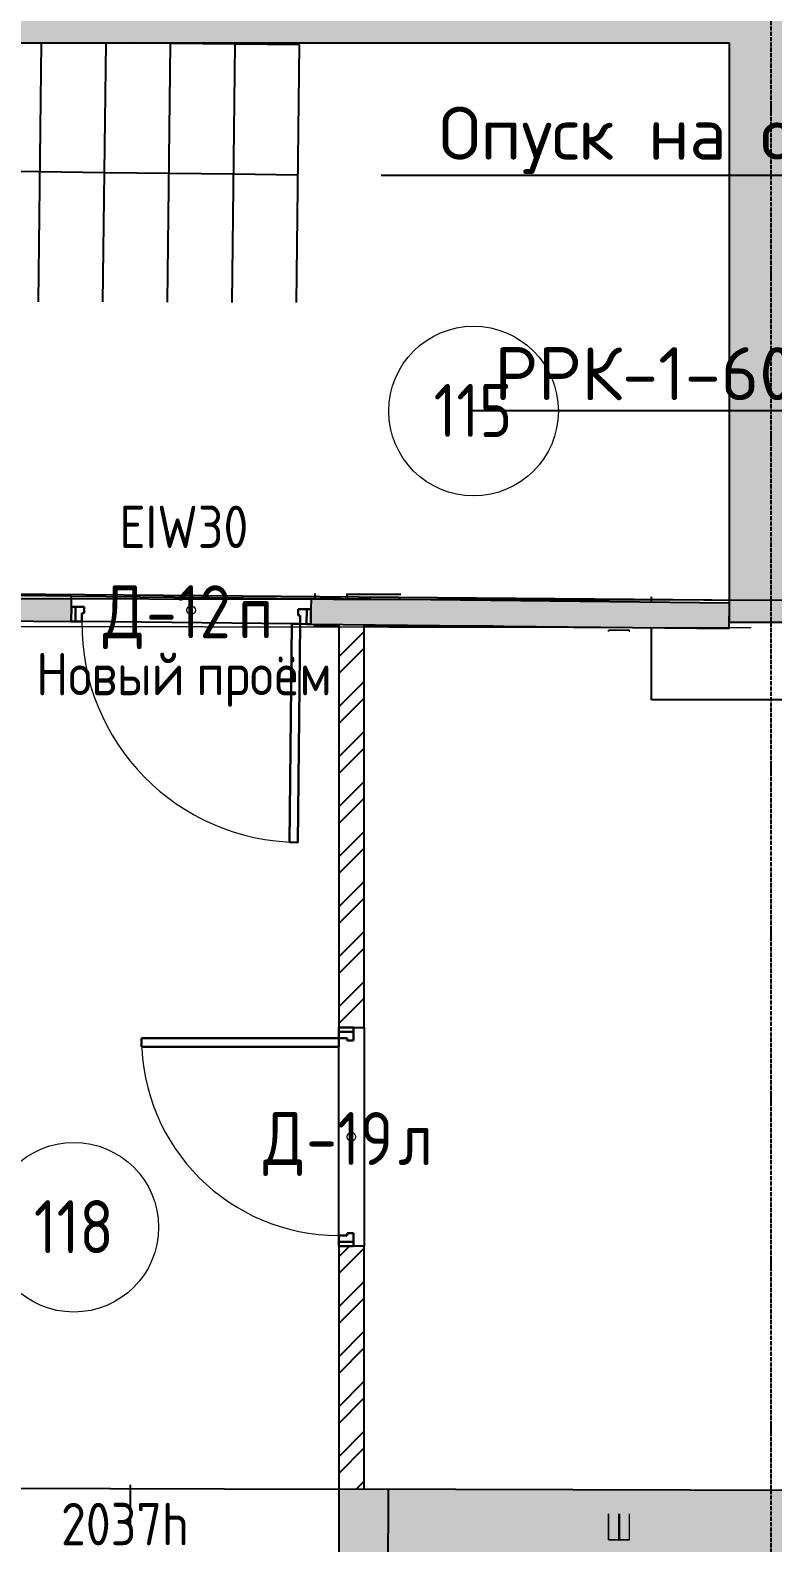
# Model space of a CAD drawing. Header units: millimetres. Extents: x -33838 to 476301, y -41806 to 120107.
# Drawn here: x 15115 to 18618, y 13336 to 20468 of the extents above; entities that cross this region are included whole.
import ezdxf
from ezdxf import colors
from ezdxf.entities.mleader import LeaderData, LeaderLine
from ezdxf.math import Vec2, Vec3

# ---------------------------------------------------------------- set-up
doc = ezdxf.new("R2010")
doc.units = ezdxf.units.MM
for name, pattern in [('ADSK_Линия сетки', [25, 20, -2.5, 0, -2.5]), ('ADSK_Сверху', [4.5, 3, -1.5]), ('ADSK_Снесено', [4.5, 3, -1.5])]:
    doc.linetypes.add(name, pattern=pattern)
for name, color, linetype, lineweight in [('Аннотация', 7, 'Continuous', 9), ('Двери', 251, 'Continuous', 18), ('Каркас', 7, 'Continuous', 18), ('Лестницы', 7, 'Continuous', 18), ('Марки дверей', 7, 'Continuous', 20), ('Марки помещений', 7, 'Continuous', 20), ('Стрелки вверх', 7, 'Continuous', 18)]:
    doc.layers.add(name, color=color, linetype=linetype, lineweight=lineweight)
for name, color, linetype, lineweight, true_color in [('Линии', 7, 'Continuous', 9, 0x00a600), ('Стены внутренние', 5, 'Continuous', 18, 0x0000ff), ('Стены наружные', 1, 'ADSK_Снесено', 18, 0xff0000)]:
    doc.layers.add(name, color=color, linetype=linetype, lineweight=lineweight, true_color=true_color)
doc.styles.add('GOST Common_1', font='GOST Common_0.ttf', dxfattribs={"width": 0.9, "height": 200})
doc.styles.add('GOST Common_2', font='GOST Common_0.ttf', dxfattribs={"width": 0.9, "height": 250})
doc.styles.add('ISOCPEUR', font='isocpeur.ttf', dxfattribs={"height": 250})

# ---------------------------------------------------------------- blocks, each defined once
blk = doc.blocks.new('Типовая двутавровая балка _АСТО 20-93_ Балки - 100х200мм-840399-01 План 1-го этажа маркировочный')
at = {"layer": 'Каркас', "color": 253, "linetype": 'ADSK_Сверху', "true_color": 0xaaaaaa}
for p, q in [((-2182.5, 50), (-2182.5, -50)), ((-2182.5, 50), (-2059.3, 50)), ((-2059.4, 3), (-2182.5, 3)), ((2100.6, 50), (2107.5, 50)), ((2107.5, -50), (2107.5, 50)), ((-2059.4, -3), (-2182.5, -3)), ((-2182.5, -50), (-2059.5, -50)), ((2100.2, -50), (2107.5, -50))]:
    blk.add_line(p, q, dxfattribs=at)
at = {"layer": 'Каркас', "color": 9, "linetype": 'ADSK_Сверху', "true_color": 0xb9b9b9}
for p, q in [((-2182.5, 3.4), (-2182.5, 50)), ((-2182.5, 50), (-2059.3, 50)), ((-2182.5, -50), (-2182.5, -3.4)), ((-2182.5, -50), (-2059.5, -50))]:
    blk.add_line(p, q, dxfattribs=at)
at = {"layer": 'Каркас', "color": 253, "linetype": 'ADSK_Сверху', "true_color": 0xb2b2b2}
for p, q in [((-2182.5, 50), (-2182.5, 15)), ((-2182.5, 15), (-2182.5, 50)), ((-2059.3, 50), (-2182.5, 50)), ((-2182.5, 50), (-2059.3, 50)), ((-2182.5, 3), (-2182.5, 15)), ((-2182.5, 3), (-2182.5, 15)), ((-2182.5, -3), (-2182.5, 3)), ((2107.5, 50), (2100.6, 50)), ((2107.5, 50), (2107.5, 15)), ((2107.5, 15), (2107.5, 3)), ((-2182.5, -15), (-2182.5, -3)), ((-2182.5, -15), (-2182.5, -3)), ((-2182.5, -50), (-2182.5, -15)), ((-2182.5, -15), (-2182.5, -50)), ((-2182.5, -50), (-2059.5, -50)), ((-2182.5, -50), (-2059.5, -50)), ((2100.2, -50), (2107.5, -50)), ((2107.5, -3), (2107.5, -15)), ((2107.5, -15), (2107.5, -50))]:
    blk.add_line(p, q, dxfattribs=at)
blk = doc.blocks.new('Типовая двутавровая балка _АСТО 20-93_ Балки - 130х360мм-840397-01 План 1-го этажа маркировочный')
at = {"layer": 'Каркас', "color": 253, "linetype": 'ADSK_Сверху', "true_color": 0xaaaaaa}
for p, q in [((-3713.5, 67.5), (-3713.5, -62.5)), ((-3713.5, 67.5), (3692.4, 67.5)), ((-3645.5, 3), (-3713.5, 3)), ((-3645.5, -3), (-3713.5, -3)), ((-3713.5, -62.5), (3693, -62.5))]:
    blk.add_line(p, q, dxfattribs=at)
at = {"layer": 'Каркас', "color": 9, "linetype": 'ADSK_Сверху', "true_color": 0xb9b9b9}
for p, q in [((-3713.5, 3.4), (-3713.5, 67.5)), ((-3713.5, 67.5), (-3645.4, 67.5)), ((-3713.5, -62.5), (-3713.5, -3.4)), ((-3713.5, -62.5), (-3645.5, -62.5))]:
    blk.add_line(p, q, dxfattribs=at)
at = {"layer": 'Каркас', "color": 253, "linetype": 'ADSK_Сверху', "true_color": 0xb2b2b2}
for p, q in [((-3713.5, 67.5), (-3713.5, 15)), ((-3713.5, 15), (-3713.5, 67.5)), ((3692.4, 67.5), (-3713.5, 67.5)), ((-3713.5, 67.5), (-3645.4, 67.5)), ((-3713.5, 3), (-3713.5, 15)), ((-3713.5, 3), (-3713.5, 15)), ((-3713.5, -3), (-3713.5, 3)), ((-3713.5, -15), (-3713.5, -3)), ((-3713.5, -15), (-3713.5, -3)), ((-3713.5, -62.5), (-3713.5, -15)), ((-3713.5, -15), (-3713.5, -62.5)), ((-3713.5, -62.5), (-3645.5, -62.5)), ((-3713.5, -62.5), (3693, -62.5))]:
    blk.add_line(p, q, dxfattribs=at)
blk = doc.blocks.new('AC_Дверь_Однопольная - Д-12п 1130х2200h-2279839-01 План 1-го этажа маркировочный')
at = {"layer": 'Двери', "lineweight": 30}
for p, q in [((-515, 1090), (-475, 1090)), ((-515, 60), (-515, 1090)), ((-475, 1090), (-475, 60)), ((-565, 60), (-545, 60)), ((-565, -10), (-565, 60)), ((-545, 60), (-515, 60)), ((-545, -10), (-545, 60)), ((-545, 60), (-545, -10)), ((-475, 60), (-515, 60)), ((-515, 60), (-515, 20)), ((-515, 20), (-505, 20)), ((-505, 20), (-505, -10)), ((505, 20), (515, 20)), ((505, -10), (505, 20)), ((515, 60), (545, 60)), ((515, 20), (515, 60)), ((545, 60), (545, -10)), ((545, 60), (565, 60)), ((545, -10), (545, 60)), ((565, 60), (565, -10)), ((-545, -10), (-565, -10)), ((-505, -10), (-545, -10)), ((545, -10), (505, -10)), ((565, -10), (545, -10))]:
    blk.add_line(p, q, dxfattribs=at)
at = {"layer": 'Двери'}
blk.add_arc((-515, 60), 1030, 0, 90, dxfattribs=at)
blk = doc.blocks.new('AC_Дверь_Однопольная - Д-19л 1030х2200h-2319549-01 План 1-го этажа маркировочный')
at = {"layer": 'Двери', "lineweight": 30}
for p, q in [((465, 990), (425, 990)), ((425, 990), (425, 60)), ((465, 60), (465, 990)), ((-495, 60), (-515, 60)), ((-515, 60), (-515, -10)), ((-465, 60), (-495, 60)), ((-495, 60), (-495, -10)), ((-495, -10), (-495, 60)), ((-465, 20), (-465, 60)), ((-455, 20), (-465, 20)), ((-455, -10), (-455, 20)), ((425, 60), (465, 60)), ((465, 20), (455, 20)), ((455, 20), (455, -10)), ((495, 60), (465, 60)), ((465, 60), (465, 20)), ((495, -10), (495, 60)), ((515, 60), (495, 60)), ((495, 60), (495, -10)), ((515, -10), (515, 60)), ((-515, -10), (-495, -10)), ((-495, -10), (-455, -10)), ((455, -10), (495, -10)), ((495, -10), (515, -10))]:
    blk.add_line(p, q, dxfattribs=at)
at = {"layer": 'Двери'}
blk.add_arc((465, 60), 930, 90, 180, dxfattribs=at)
blk = doc.blocks.new('ADSK_Марка_Помещение_ОдноЗначение - Номер-247393-01 План 1-го этажа маркировочный')
at = {"layer": 'Марки помещений'}
blk.add_circle((0, 0), 4, dxfattribs=at)
blk = doc.blocks.new('ADSK_Марка_Дверь - Марка типа и комментарии-2020407-01 План 1-го этажа маркировочный')
at = {"layer": 'Марки дверей', "lineweight": 9}
blk.add_circle((0, 0), 0.2, dxfattribs=at)

msp = doc.modelspace()

# ---------------------------------------------------------------- hatches: boundary and pattern name
at = {"layer": 'Стены внутренние', "lineweight": 25, "true_color": 0x636466}
for points in [[(18882.75556, 17676.95895), (18922.83564, 17676.95895), (18922.83564, 20408.63165), (18412.83564, 20408.63165), (18413.46759, 17676.95895), (18421.78604, 17676.95895)], [(33079.61094, 13030.93279), (33081.07906, 13540.93068), (16805.21333, 13587.78387), (16803.74521, 13077.78598), (32259.56256, 13033.29346)]]:
    msp.add_hatch(color=251, dxfattribs=at).paths.add_polyline_path(points)
h = msp.add_hatch(color=251, dxfattribs=at)
h.paths.add_polyline_path([(18412.20369, 17647.31982), (18412.83564, 17767.31982), (16439.83788, 17788.10146), (16439.31126, 17668.10035), (18391.58357, 17647.53701)])
h.paths.add_polyline_path([(15308.63667, 17680.00978), (15309.90056, 17800.00313), (11305.23612, 17842.18437), (11305.23612, 17722.17772), (15076.21151, 17682.45792)])
h = msp.add_hatch(dxfattribs=at)
h.set_pattern_fill('FP_2', color=251, style=0, pattern_type=2)
h.set_pattern_definition([(45, (0, 0), (-117.8655, 117.8655), []), (45, (78.58, 0), (-117.8655, 117.8655), [])])
h.paths.add_polyline_path([(16690.07115, 13588.11533), (16690.07115, 14734.90373), (16570.07115, 14734.90373), (16570.07115, 13588.46077), (16670.07115, 13588.1729)])
h.paths.add_polyline_path([(16653.28773, 15764.90373), (16690.07115, 15764.90373), (16690.07115, 17665.45909), (16570.07115, 17666.72306), (16570.07115, 15764.90373), (16640.07115, 15764.90373)])
h = msp.add_hatch(color=251, dxfattribs=at)
h.paths.add_polyline_path([(16803.74521, 13077.78598), (16805.21333, 13587.78387), (16570.07115, 13588.11533), (16570.07115, 13078.45865), (16720.26114, 13078.0263)])
h.paths.add_polyline_path([(14870.07115, 13083.35243), (14870.07115, 13593.35454), (14385.22336, 13594.59191), (14383.75523, 13084.75238), (14440.23612, 13084.58979)])
at = {"layer": 'Стены наружные', "linetype": 'Continuous', "lineweight": 25, "true_color": 0x636466}
h = msp.add_hatch(color=251, dxfattribs=at)
h.paths.add_polyline_path([(18455.83536, 20408.63165), (18965.83536, 20408.63165), (18965.83536, 22247.07028), (18455.83536, 22247.07028), (18455.83536, 20652.47335)])
h.paths.add_polyline_path([(18882.75556, 24017.07028), (18965.83536, 24017.07028), (18965.83536, 25289.20755), (18455.83536, 25289.20755), (18455.83536, 24017.07028)])
h.paths.add_polyline_path([(18455.83536, 27059.20755), (18965.83536, 27059.20755), (18965.83536, 28334.13742), (18455.83536, 28334.13742), (18455.83536, 27100.04704)])
h.paths.add_polyline_path([(18882.75556, 30104.13742), (18965.83536, 30104.13742), (18965.83536, 31381.18655), (18455.83536, 31381.18655), (18455.83536, 30104.13742)])
h.paths.add_polyline_path([(18455.83536, 33151.18655), (18965.83536, 33151.18655), (18965.83536, 34431.1553), (18455.83536, 34431.1553), (18455.83536, 33474.19606)])
h.paths.add_polyline_path([(18965.83536, 36201.1553), (18965.83536, 37474.16835), (18455.83536, 37474.16835), (18455.83536, 36201.1553), (18882.75556, 36201.1553)])
h.paths.add_polyline_path([(18882.75556, 39244.16835), (18965.83536, 39244.16835), (18965.83536, 40490.18482), (18455.83536, 40490.18482), (18455.83536, 39244.16835)])
h.paths.add_polyline_path([(18882.75556, 42260.18482), (18965.83536, 42260.18482), (18965.83536, 43015.12698), (18455.83536, 43015.12698), (18455.83536, 42260.18482)])
h = msp.add_hatch(color=251, dxfattribs=at)
h.paths.add_polyline_path([(16653.28773, 20408.63165), (18455.83536, 20408.63165), (18455.83536, 20918.63165), (10152.7428, 20918.63165), (10152.7428, 20408.63165), (14423.81989, 20408.63165)])
h.paths.add_polyline_path([(7683.55639, 20408.63165), (8422.7428, 20408.63165), (8422.7428, 20918.63165), (6478.23694, 20918.63165), (6478.23694, 20408.63165), (7420.80755, 20408.63165)])
h.paths.add_polyline_path([(4663.23694, 20408.63165), (4663.23694, 20918.63165), (3433.49902, 20918.63165), (3433.49902, 20408.63165), (3762.63939, 20408.63165)])

# ---------------------------------------------------------------- linework, layer by layer
at = {"linetype": 'ADSK_Линия сетки', "lineweight": 25}
msp.add_line((18609.91035, -4984.78696), (18609.91035, 44534.78674), dxfattribs=at)
at = {"color": 251, "lineweight": 25, "true_color": 0x636466}
msp.add_lwpolyline([(11305.23612, 20918.63165), (11305.23612, 17842.18437), (18515.92029, 17781.12051), (38729.7038, 17793.79848), (38729.7038, 20934.05859), (31317.01602, 20934.05859), (31317.01602, 43525.12698), (18455.83536, 43525.12698), (18455.83536, 20918.63165), (11305.23612, 20918.63165)], dxfattribs=at)
at = {"layer": 'Аннотация', "color": 251, "lineweight": 25, "true_color": 0x636466}
msp.add_line((15587.78235, 13421.66284), (15587.78235, 13608.09808), dxfattribs=at)
at = {"layer": 'Лестницы', "color": 251, "lineweight": 25, "true_color": 0x636466}
for p, q in [((15153.40479, 19188.0439), (15168.02734, 20408.63165)), ((15153.40479, 19188.0439), (15168.02734, 20408.63165)), ((15153.40479, 19188.0439), (15168.02734, 20408.63165)), ((15153.40479, 19188.0439), (15168.02734, 20408.63165)), ((15457.91421, 19187.00664), (15472.54919, 20408.63165)), ((15457.91421, 19187.00664), (15472.54919, 20408.63165)), ((15457.91421, 19187.00664), (15472.54919, 20408.63165)), ((15457.91421, 19187.00664), (15472.54919, 20408.63165)), ((15777.04344, 20406.32743), (15584.70399, 20408.63165)), ((15777.04344, 20406.32743), (15584.70399, 20408.63165)), ((15762.42364, 19185.96938), (15777.04344, 20406.32743)), ((15762.42364, 19185.96938), (15777.04344, 20406.32743)), ((15762.42364, 19185.96938), (15777.04344, 20406.32743)), ((15762.42364, 19185.96938), (15777.04344, 20406.32743)), ((16081.52159, 20402.67981), (15777.04344, 20406.32743)), ((16081.52159, 20402.67981), (15777.04344, 20406.32743)), ((16066.93306, 19184.93213), (16081.52159, 20402.67981)), ((16066.93306, 19184.93213), (16081.52159, 20402.67981)), ((16066.93306, 19184.93213), (16081.52159, 20402.67981)), ((16066.93306, 19184.93213), (16081.52159, 20402.67981)), ((16385.99974, 20399.03218), (16081.52159, 20402.67981)), ((16385.99974, 20399.03218), (16081.52159, 20402.67981)), ((16371.44248, 19183.89487), (16385.99974, 20399.03218)), ((16371.44248, 19183.89487), (16385.99974, 20399.03218)), ((16371.44248, 19183.89487), (16385.99974, 20399.03218)), ((16371.44248, 19183.89487), (16385.99974, 20399.03218))]:
    msp.add_line(p, q, dxfattribs=at)
at = {"layer": 'Линии', "color": 251, "lineweight": 25, "true_color": 0x636466}
for p, q in [((16458.35407, 17787.90643), (16458.70234, 17812.90415)), ((16608.69489, 17811.32427), (16608.34662, 17786.32656)), ((16608.65398, 17808.38827), (16863.93041, 17808.63587)), ((18045.3158, 17771.19092), (18045.3158, 17796.19231)), ((16456.6824, 17667.91738), (16456.54758, 17658.24067)), ((16570.07115, 17658.35078), (16456.54758, 17658.24067)), ((17297.90799, 17659.05673), (16690.07115, 17658.46717)), ((18045.3158, 17310.21797), (18045.3158, 17651.18426)), ((18945.3158, 17310.21797), (18045.3158, 17310.21797))]:
    msp.add_line(p, q, dxfattribs=at)
at = {"layer": 'Стены внутренние', "color": 251, "lineweight": 25, "true_color": 0x636466}
for p, q in [((18412.83564, 20408.63165), (18412.83564, 17676.95895)), ((15309.90056, 17800.00313), (11305.23612, 17842.18437)), ((15309.37394, 17750.0059), (15309.90056, 17800.00313)), ((15309.90056, 17800.00313), (16439.83788, 17788.10146)), ((16439.83788, 17788.10146), (16439.31126, 17738.10424)), ((18413.46759, 17767.31316), (16439.83788, 17788.10146)), ((18412.20369, 17647.31982), (18413.46759, 17767.31316)), ((11305.23612, 17722.17772), (15308.63667, 17680.00978)), ((16348.57898, 17669.05604), (15358.6339, 17679.48316)), ((16438.57399, 17668.10812), (18412.20369, 17647.31982)), ((16570.07115, 17666.72306), (16570.07115, 15764.90373)), ((16690.07115, 15764.90373), (16690.07115, 17665.45909)), ((18412.83564, 17676.95895), (31352.35512, 17676.95895)), ((16640.07115, 15764.90373), (16690.07115, 15764.90373)), ((16690.07115, 15764.90373), (16690.07115, 14734.90373)), ((16570.07115, 14784.90373), (16570.07115, 15674.90373)), ((16570.07115, 14734.90373), (16570.07115, 13588.46077)), ((16690.07115, 14734.90373), (16640.07115, 14734.90373)), ((16690.07115, 13588.11533), (16690.07115, 14734.90373)), ((14870.07115, 13593.35454), (16570.07115, 13588.46077)), ((16570.07115, 13588.46077), (16570.07115, 13078.45865)), ((21405.79345, 13574.54022), (16570.07115, 13588.46077)), ((16803.74521, 13077.78598), (16805.21333, 13587.78387))]:
    msp.add_line(p, q, dxfattribs=at)
at = {"layer": 'Стены наружные', "color": 251, "linetype": 'Continuous', "lineweight": 25, "true_color": 0x636466}
msp.add_line((11305.23612, 20408.63165), (18412.83564, 20408.63165), dxfattribs=at)
at = {"layer": 'Стрелки вверх', "color": 251, "lineweight": 25, "true_color": 0x636466}
for p, q in [((15160.73797, 19800.1667), (14856.25982, 19803.81433)), ((15465.21613, 19796.51908), (15160.73797, 19800.1667)), ((15769.69428, 19792.87145), (15465.21613, 19796.51908)), ((16074.17243, 19789.22383), (15769.69428, 19792.87145)), ((16378.65058, 19785.5762), (16074.17243, 19789.22383))]:
    msp.add_line(p, q, dxfattribs=at)

# ---------------------------------------------------------------- block references
at = {"layer": 'Двери', "color": 251, "lineweight": 25, "true_color": 0x636466}
for name, p, rotation in [('AC_Дверь_Однопольная - Д-12п 1130х2200h-2279839-01 План 1-го этажа маркировочный', (15874.23728, 17734.05562), 179.3965242093694), ('AC_Дверь_Однопольная - Д-19л 1030х2200h-2319549-01 План 1-го этажа маркировочный', (16630.07115, 15249.90373), 89.99999999999991)]:
    msp.add_blockref(name, p, dxfattribs=dict(at, rotation=rotation))
at = {"layer": 'Каркас', "color": 251, "linetype": 'ADSK_Сверху', "lineweight": 25, "true_color": 0x636466}
for name, p, rotation in [('Типовая двутавровая балка _АСТО 20-93_ Балки - 130х360мм-840397-01 План 1-го этажа маркировочный', (14823.43033, 17720.27321), 359.8967694927819), ('Типовая двутавровая балка _АСТО 20-93_ Балки - 100х200мм-840399-01 План 1-го этажа маркировочный', (17892.43811, 15531.79264), 89.99999999999993)]:
    msp.add_blockref(name, p, dxfattribs=dict(at, rotation=rotation))
at = {"layer": 'Марки дверей', "color": 251, "lineweight": 25, "true_color": 0x636466, "xscale": 99.99999999999993, "yscale": 99.99999999999993, "zscale": 99.99999999999993}
for p in [(15874.23728, 17734.05562), (16630.07115, 15249.90373)]:
    msp.add_blockref('ADSK_Марка_Дверь - Марка типа и комментарии-2020407-01 План 1-го этажа маркировочный', p, dxfattribs=at)
at = {"layer": 'Марки помещений', "color": 251, "lineweight": 25, "true_color": 0x636466, "xscale": 99.99999999999993, "yscale": 99.99999999999993, "zscale": 99.99999999999993}
for p in [(17206.53301, 18672.59689), (15320.55321, 14823.42349)]:
    msp.add_blockref('ADSK_Марка_Помещение_ОдноЗначение - Номер-247393-01 План 1-го этажа маркировочный', p, dxfattribs=at)

# ---------------------------------------------------------------- texts
at = {"layer": 'Аннотация', "color": 251, "lineweight": 25, "true_color": 0x636466, "insert": (15260.18235, 13523.67099), "char_height": 200, "width": 786.4554375, "attachment_point": 1, "style": 'GOST Common_1'}
msp.add_mtext('2037h', dxfattribs=at)
at = {"layer": 'Марки дверей', "color": 251, "lineweight": 25, "true_color": 0x636466, "attachment_point": 1}
for s, insert, char_height, width, style in [('EIW30', (15535.658, 18226.46962), 200, 779.24025, 'GOST Common_1'), ('\\fGOST Common|b0|i0|c204|p34|;\\W.9;Д', (15458.258, 17851.06872), 250, 245.316375, 'GOST Common_2'), ('-12', (15660.66425, 17851.06872), 250, 526.7086875, 'GOST Common_2'), ('\\fGOST Common|b0|i0|c204|p34|;\\W.9;п', (16095.24238, 17851.06872), 250, 194.8100625, 'GOST Common_2'), ('Новый', (15142.808, 17532.16758), 200, 836.96175, 'GOST Common_1'), ('проём', (15898.85488, 17532.16758), 200, 815.3161875, 'GOST Common_1'), ('\\fGOST Common|b0|i0|c204|p34|;\\W.9;Д', (16214.09188, 15366.91682), 250, 245.316375, 'GOST Common_2'), ('-19', (16416.49813, 15366.91682), 250, 526.7086875, 'GOST Common_2'), ('\\fGOST Common|b0|i0|c204|p34|;\\W.9;л', (16851.07625, 15366.91682), 250, 194.8100625, 'GOST Common_2')]:
    msp.add_mtext(s, dxfattribs=dict(at, insert=insert, char_height=char_height, width=width, style=style))
at = {"layer": 'Марки дверей', "lineweight": 9, "insert": (15833.3705, 17532.16758), "char_height": 200, "width": 79.3670625, "attachment_point": 1, "style": 'GOST Common_1'}
msp.add_mtext('\\fGOST Common|b0|i0|c204|p34|;\\W.9; ', dxfattribs=at)
at = {"layer": 'Марки помещений', "color": 251, "lineweight": 25, "true_color": 0x636466, "char_height": 250, "width": 468.9871875, "attachment_point": 1, "style": 'GOST Common_2'}
for s, insert in [('115', (17017.97575, 18800.32196)), ('118', (15131.99596, 14951.14856))]:
    msp.add_mtext(s, dxfattribs=dict(at, insert=insert))

# ---------------------------------------------------------------- leaders
ml = msp.add_multileader_mtext('Standard')
ml.set_content('Опуск на отм.+2.500', color=256, style='ISOCPEUR')
ml.set_leader_properties()
ml.build(insert=Vec2(0, 0))
ml.multileader.update_dxf_attribs({"text_left_attachment_type": 6, "text_right_attachment_type": 6, "dogleg_length": 0.36, "arrow_head_size": 0.18})
ctx = ml.context
ctx.base_point, ctx.char_height, ctx.arrow_head_size, ctx.landing_gap_size, ctx.plane_origin = Vec3(17002.38883, 19782.70669), 250, 0.18, 0.09, Vec3(16618.1773, 20102.76715)
ctx.left_attachment, ctx.right_attachment, ctx.text_align_type = 6, 6, 2
notes = []
notes.append((ctx, [(1, (1, 1, 0), (20127.92883, 19782.70669), (-1, 0), 0.36, [(0, [(20715.00764, 20004.41852)], 0, [])])]))
ctx.mtext.insert, ctx.mtext.alignment, ctx.mtext.flow_direction = Vec3(20127.47883, 20107.70669), 3, 5
ml = msp.add_multileader_mtext('Standard')
ml.set_content('РРК-1-60 700х500\\Pl 11000', color=256, style='ISOCPEUR')
ml.set_leader_properties()
ml.build(insert=Vec2(0, 0))
ml.multileader.update_dxf_attribs({"text_left_attachment_type": 6, "text_right_attachment_type": 6, "dogleg_length": 0.36, "arrow_head_size": 0.18})
ctx = ml.context
ctx.base_point, ctx.char_height, ctx.arrow_head_size, ctx.landing_gap_size, ctx.plane_origin = Vec3(17315.72784, 18673.93162), 250, 0.18, 0.09, Vec3(21627.02594, 19654.41852)
ctx.left_attachment, ctx.right_attachment, ctx.text_align_type = 6, 6, 2
notes.append((ctx, [(1, (1, 1, 0), (20066.26784, 18673.93162), (-1, 0), 0.36, [(0, [(21627.02594, 19654.41852)], 0, [])])]))
ctx.mtext.insert, ctx.mtext.alignment, ctx.mtext.flow_direction = Vec3(20065.81784, 18973.93162), 3, 5
for ctx, leaders in notes:
    for number, flags, end, landing, length, lines in leaders:
        leader = LeaderData()
        leader.index, (leader.has_last_leader_line, leader.has_dogleg_vector, leader.attachment_direction) = number, flags
        leader.last_leader_point, leader.dogleg_vector, leader.dogleg_length = Vec3(end), Vec3(landing), length
        for number, points, colour, breaks in lines:
            line = LeaderLine()
            line.index, line.vertices, line.color, line.breaks = number, Vec3.list(points), colors.encode_raw_color(colour), breaks
            leader.lines.append(line)
        ctx.leaders.append(leader)

doc.saveas('drawing.dxf')
